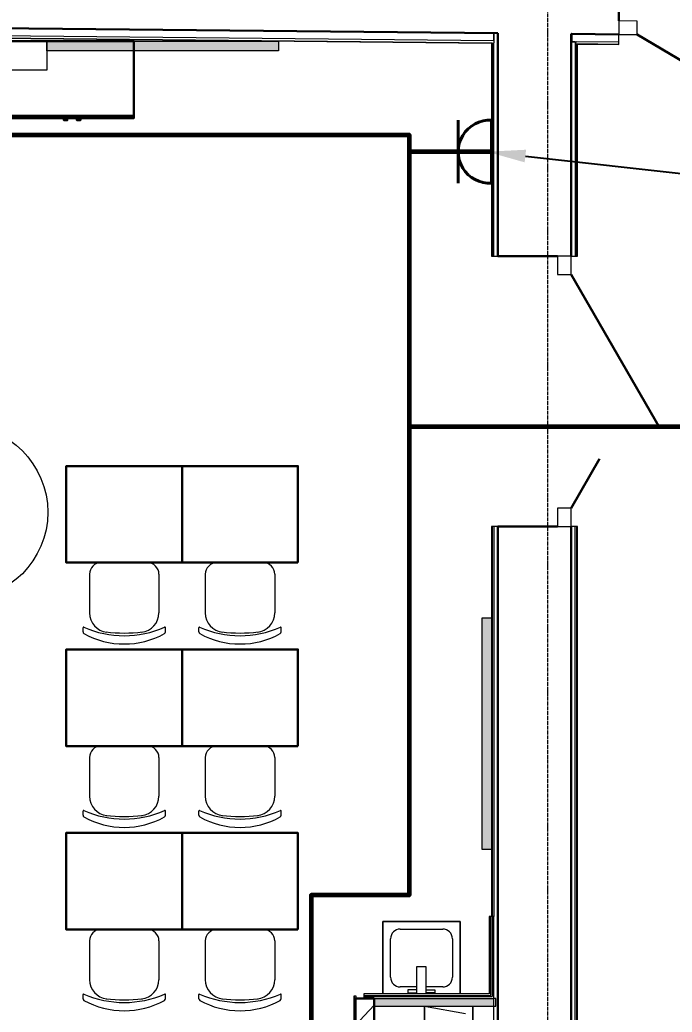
# Model space of a CAD drawing. Header units: millimetres. Extents: x -32 to 417638015, y -35 to 175284279.
# Drawn here: x 417129162 to 417132542, y 175263099 to 175268239 of the extents above; entities that cross this region are included whole.
import ezdxf
from ezdxf import colors
from ezdxf.entities.mleader import LeaderData, LeaderLine
from ezdxf.math import Vec2, Vec3

# ---------------------------------------------------------------- set-up
doc = ezdxf.new("R2010")
doc.units = ezdxf.units.MM
doc.linetypes.add('ADSK_Линия сетки', pattern=[25, 20, -2.5, 0, -2.5])
for name, color, linetype, lineweight in [('_ЭМ_гофра', 5, 'Continuous', 60), ('_ЭМ_ТХобщее_слой', 7, 'Continuous', 30), ('Двери', 7, 'Continuous', 9), ('Обобщенные модели', 7, 'Continuous', 18), ('Оси', 253, 'Continuous', 9), ('Сантехника', 7, 'Continuous', 18), ('Стены внутренние', 7, 'Continuous', 18), ('Стены несущие', 7, 'Continuous', 30), ('Стены отделка', 7, 'Continuous', 30), ('Стены штриховка', 7, 'Continuous', 9), ('ТХ', 5, 'Continuous', 0), ('ШТРИХОВКА', 252, 'Continuous', 15), ('ЭМ', 5, 'Continuous', 40)]:
    doc.layers.add(name, color=color, linetype=linetype, lineweight=lineweight)
doc.layers.add('_ЭМ_Надписи', color=7, linetype='Continuous')
doc.layers.add('ЭОМ_Лотки рабочие', color=5, linetype='Continuous')
doc.layers.add('Линии', color=7, linetype='Continuous', lineweight=9, true_color=0x00a600)
doc.styles.add('ЭОМ', font='isocpeur.ttf', dxfattribs={"width": 0.85, "height": 250})

# ---------------------------------------------------------------- blocks, each defined once
blk = doc.blocks.new('Стул ученич штабелир №5-7')
at = {"color": 0, "linetype": 'ByBlock', "lineweight": -2}
for p, q in [((-120.064222017827, -6.874120663269423e-05), (120.064222017827, 6.874120663269423e-05)), ((-120.0642220180016, -6.874130849610083e-05), (120.0642220177106, 6.874110476928763e-05)), ((-179.935777982173, -59.99993125879337), (-179.935777982173, -260.3112319844695)), ((-179.9357779823476, -59.99993125888795), (-179.9357779823476, -260.3112319845714)), ((180.064222017827, -59.99993125879337), (180.064222017827, -260.3112319844695)), ((180.0642220177106, -59.99993125888795), (180.0642220177106, -260.3112319845714)), ((-213.4357779821148, -359.0004116515302), (-213.4357779821148, -337.3406056039639)), ((-213.4357779822894, -359.0004116516247), (-213.4357779822894, -337.3406056040585)), ((213.564222017827, -359.0004116515302), (213.564222017827, -337.3406056039639)), ((213.5642220176524, -359.0004116516247), (213.5642220176524, -337.3406056040585))]:
    blk.add_line(p, q, dxfattribs=at)
for centre, radius, start, end in [((-119.9357779822312, -59.99993125879337), 60.00000000000227, 90, 180), ((-119.9357779823476, -59.99993125885157), 59.99999999995964, 90, 180), ((120.0642220178852, -59.99993125879337), 60.00000000000227, 0, 90), ((120.0642220177106, -59.99993125885157), 59.99999999995964, 0, 90), ((-79.93577798217302, -260.3112319844549), 100.0000000000176, 180, 264.2584419996841), ((-79.93577798234764, -260.3112319845568), 100.0000000000176, 180, 264.2584419996841), ((80.06422201782698, -260.3112319844549), 100.0000000000176, 275.7415580003159, 0), ((80.06422201765236, -260.3112319845568), 100.0000000000176, 275.7415580003159, 0), ((-210.435777982173, -337.3406056039494), 2.999999999983853, 63.89783268162118, 180), ((-210.4357779823476, -337.340605604044), 2.999999999983853, 63.89783268162118, 180), ((-203.435777982173, -359.0004116515447), 9.999999999989248, 180, 238.068250632605), ((-203.4357779823476, -359.0004116516466), 9.999999999989248, 180, 238.068250632605), ((0.06422201782697812, 142.3201924452005), 520.8201237039044, 246.3195110063149, 293.6804889936851), ((0.06422201765235513, 142.3201924450987), 520.8201237039044, 246.3195110063149, 293.6804889936851), ((0.06422201782697812, 435.5341415462426), 800.3966485555333, 263.2469772545854, 276.7530227454146), ((0.06422201765235513, 435.5341415461407), 800.3966485555333, 263.2469772545854, 276.7530227454146), ((203.564222017827, -359.0004116515447), 9.999999999989248, 301.931749367395, 0), ((203.5642220176524, -359.0004116516466), 9.999999999989248, 301.931749367395, 0), ((210.564222017827, -337.3406056039494), 2.999999999983853, 0, 116.1021673183788), ((210.5642220176524, -337.340605604044), 2.999999999983853, 0, 116.1021673183788), ((0.06422201782697812, 9.04909030158342), 430.5490215606072, 240.9916647866204, 299.0083352133797), ((0.06422201765235513, 9.049090301488832), 430.5490215606072, 240.9916647866204, 299.0083352133797)]:
    blk.add_arc(centre, radius, start, end, dxfattribs=at)
blk = doc.blocks.new('ТХ 3 этаж')
at = {"lineweight": 0}
h = blk.add_hatch(color=8, dxfattribs=at)
h.dxf.hatch_style = 1
h.paths.add_polyline_path([(6122.338593107823, 36469.92733539402), (6122.338593107823, 36419.92733539402), (4922.338593107823, 36419.92733539402), (4922.338593107823, 36469.92733539402)])
h = blk.add_hatch(color=8, dxfattribs=at)
h.dxf.hatch_style = 1
h.paths.add_polyline_path([(7226.237930123927, 32281.64770801505), (7176.237930123927, 32281.64770801505), (7176.237930123927, 33481.64770801505), (7226.237930123927, 33481.64770801505)])
at = {"color": 8, "linetype": 'Continuous'}
blk.add_line((3922.338593107823, 36081.95482978265), (5372.338593107823, 36081.95482978265), dxfattribs=at)
at = {"color": 8, "linetype": 'Continuous', "lineweight": 5}
blk.add_lwpolyline([(4922.338593107823, 36319.92733539408), (2922.338593107823, 36319.92733539408), (2922.338593107823, 36469.92733539402), (4922.338593107823, 36469.92733539402)], close=True, dxfattribs=at)
at = {"color": 8, "linetype": 'Continuous'}
for points in [[(3922.338593107823, 36469.92733539402), (3922.338593107823, 36069.92733539402), (5372.338593107823, 36069.92733539402), (5372.338593107823, 36469.92733539402)], [(5027.593226135417, 36069.92733539402), (5010.215556345589, 36069.92733539402), (5010.215556345589, 36059.70590186812), (5027.593226135417, 36059.70590186812)], [(5095.271780349954, 36069.92733539402), (5077.894110560126, 36069.92733539402), (5077.894110560126, 36059.70590186812), (5095.271780349954, 36059.70590186812)]]:
    blk.add_lwpolyline(points, close=True, dxfattribs=at)
at = {"color": 8, "lineweight": 0}
for points in [[(6122.338593107823, 36469.92733539402), (6122.338593107823, 36419.92733539402), (4922.338593107823, 36419.92733539402), (4922.338593107823, 36469.92733539402), (6122.338593107823, 36469.92733539402)], [(7226.237930123927, 32281.64770801505), (7176.237930123927, 32281.64770801505), (7176.237930123927, 33481.64770801505), (7226.237930123927, 33481.64770801505), (7226.237930123927, 32281.64770801505)]]:
    blk.add_lwpolyline(points, dxfattribs=at)
at = {"color": 8}
for points in [[(5622.450251941744, 33768.33910162229), (5022.450251941744, 33768.33910162229), (5022.450251941744, 34268.3391016224), (5622.450251941744, 34268.3391016224)], [(6222.450251942209, 33768.33910162229), (5622.450251942209, 33768.33910162229), (5622.450251942209, 34268.3391016224), (6222.450251942209, 34268.3391016224)], [(5622.450251941744, 32818.33910162229), (5022.450251941744, 32818.33910162229), (5022.450251941744, 33318.3391016224), (5622.450251941744, 33318.3391016224)], [(6222.450251942209, 32818.33910162229), (5622.450251942209, 32818.33910162229), (5622.450251942209, 33318.3391016224), (6222.450251942209, 33318.3391016224)], [(5622.450251941744, 31868.33910162182), (5022.450251941744, 31868.33910162182), (5022.450251941744, 32368.33910162194), (5622.450251941744, 32368.33910162194)], [(6222.450251942209, 31868.33910162182), (5622.450251942209, 31868.33910162182), (5622.450251942209, 32368.33910162194), (6222.450251942209, 32368.33910162194)]]:
    blk.add_lwpolyline(points, close=True, dxfattribs=at)
at = {"layer": 'ТХ', "color": 8, "lineweight": 0}
for p in [(5322.450251941744, 33768.33910162229), (5922.450251942675, 33768.33910162229), (5322.450251941744, 32818.33910162229), (5922.450251942675, 32818.33910162229), (5322.450251941744, 31868.33910162229), (5922.450251942675, 31868.33910162229)]:
    blk.add_blockref('Стул ученич штабелир №5-7', p, dxfattribs=at)
blk = doc.blocks.new('План 3 этажа')
at = {"layer": 'Стены внутренние', "lineweight": 9}
h = blk.add_hatch(dxfattribs=at)
h.set_pattern_fill('FP_1', color=8, style=0, pattern_type=2)
h.set_pattern_definition([(45, (507.3426762534655, 158.9018102923892), (-381.6608851454391, 381.6608851454391), []), (45, (642.280676253431, 158.9018102923892), (0, 763.3217702908781), []), (45, (372.4046762534417, 158.9018102923892), (0, 763.3217702908781), [])])
h.paths.add_polyline_path([(-493.2549954006099, 29016.20903639261), (-393.2549954006099, 29016.20903639261), (-393.2549954006099, 31628.69854756814), (-487.2549954006099, 31628.69854756814), (-487.2549954006099, 31577.29854756814), (-493.2549954006099, 31588.69854756814), (-493.2549954006099, 29245.13603528634)])
at = {"layer": 'Стены внутренние'}
blk.add_hatch(color=8, dxfattribs=at).paths.add_polyline_path([(227.3426762534655, 31588.69854756814), (227.3426762534655, 31628.69854756814), (-393.2549954006099, 31628.69854756814), (-393.2549954006099, 31588.69854756814), (117.3426762534655, 31588.69854756816)])
at = {"layer": 'Двери', "color": 8}
for p, q in [((875.0258510274155, 36692.9028362008), (874.3283898659632, 36622.9063109447)), ((970.0211353035553, 36691.9562817674), (875.0258510274155, 36692.9028362008)), ((969.3236741421031, 36621.95975651131), (970.0211353035553, 36691.9562817674)), ((874.3283898659632, 36622.9063109447), (969.3236741421031, 36621.95975651131)), ((627.3426762535212, 35473.90181029238), (557.3426762535257, 35473.90181029238)), ((557.3426762535257, 35473.90181029238), (557.3426762535255, 35378.90181029238)), ((627.342676253521, 35378.90181029238), (627.3426762535212, 35473.90181029238)), ((557.3426762535255, 35378.90181029238), (627.342676253521, 35378.90181029238)), ((627.3426762535186, 34168.90181029238), (557.342676253523, 34168.90181029238)), ((557.342676253523, 34168.90181029238), (557.3426762535229, 34073.90181029238)), ((627.3426762535184, 34073.90181029238), (627.3426762535186, 34168.90181029238)), ((557.3426762535229, 34073.90181029238), (627.3426762535184, 34073.90181029238))]:
    blk.add_line(p, q, dxfattribs=at)
at = {"layer": 'Двери', "color": 8, "lineweight": 30}
for p, q in [((969.3236741421031, 36621.95975651131), (1223.318836255973, 36471.92156929636)), ((627.342676253521, 35378.90181029238), (1084.84267625352, 34586.48856582962)), ((627.3426762535186, 34168.90181029238), (774.8426762535198, 34424.37930440879))]:
    blk.add_line(p, q, dxfattribs=at)
at = {"layer": 'Линии', "color": 8}
blk.add_circle((-2534.243438253921, 34147.82671357522), 450.0000000000006, dxfattribs=at)
at = {"layer": 'Обобщенные модели', "color": 8}
for p, q in [((-132.6573237465374, 31438.69854756812), (-132.6573237465365, 31588.69854756812)), ((-132.6573237465365, 31588.69854756812), (79.84267625346604, 31551.19854756813)), ((-132.6573237465365, 31588.69854756812), (-132.6573237465374, 31438.69854756812)), ((117.3426762534683, 31588.69854756812), (117.3426762534674, 31438.69854756812)), ((117.3426762534674, 31438.69854756812), (117.3426762534683, 31588.69854756812))]:
    blk.add_line(p, q, dxfattribs=at)
at = {"layer": 'Оси', "color": 8, "linetype": 'ADSK_Линия сетки'}
blk.add_line((506.9080292918952, -3523.687778418606), (506.9080292919534, 43515.24606842796), dxfattribs=at)
at = {"layer": 'Сантехника', "color": 8}
for p, q in [((-348.2549954006099, 32028.6985475681), (-348.2549954006099, 31653.6985475681)), ((51.74500459939011, 32028.6985475681), (-348.2549954006099, 32028.6985475681)), ((-348.2549954006099, 32028.6985475681), (51.74500459939011, 32028.6985475681)), ((-348.2549954006099, 31653.6985475681), (-348.2549954006099, 32028.6985475681)), ((51.74500459939006, 31653.6985475681), (51.74500459939011, 32028.6985475681)), ((51.74500459939011, 32028.6985475681), (51.74500459939006, 31653.6985475681)), ((-258.2542573937101, 31988.6992862416), (-38.25499540060484, 31988.6992862416)), ((-308.25425739371, 31738.69780889874), (-308.25425739371, 31938.6992862416)), ((11.74500459939011, 31938.6992862416), (11.74500459939009, 31738.69780889875)), ((-173.2550480080241, 31793.71146304316), (-173.2550480080241, 31653.6985475681)), ((-123.2549427932542, 31793.71146304316), (-173.2550480080241, 31793.71146304316)), ((-123.2549427932542, 31653.6985475681), (-123.2549427932542, 31793.71146304316)), ((-173.2550480080241, 31688.69780889874), (-258.2542573937102, 31688.69780889874)), ((-218.2550480080241, 31673.69855320744), (-218.2550480080241, 31658.69855825497)), ((-173.2550480080241, 31673.69855320744), (-218.2550480080241, 31673.69855320744)), ((-38.2549954006155, 31688.69780889874), (-123.2549427932542, 31688.69780889874)), ((-123.2549427932542, 31673.69854192761), (-78.25499540060993, 31673.69854192761)), ((-78.25499540060993, 31673.69854192761), (-78.25499540060993, 31658.69852500466)), ((-218.2550480080241, 31658.69855825497), (-173.2550480080241, 31658.69855825497)), ((-78.25499540060993, 31658.69852500466), (-123.2549427932542, 31658.69852500466))]:
    blk.add_line(p, q, dxfattribs=at)
for centre, radius, start, end in [((-258.25425739371, 31938.6992862416), 49.99999999999994, 90, 180), ((-38.25499540060477, 31938.6992862416), 49.99999999999496, 0, 90), ((-258.2542573937101, 31738.69780889874), 50.00000000000004, 180, 270), ((-38.25499540061541, 31738.69780889875), 50.00000000000545, 270, 0)]:
    blk.add_arc(centre, radius, start, end, dxfattribs=at)
at = {"layer": 'Стены несущие', "color": 8}
for p, q in [((875.0258510273998, 36692.9028362008), (878.1146075999131, 37002.88744804925)), ((-5910.4450019293, 36690.51132294663), (247.3426762535237, 36629.15373797668)), ((247.3426762535237, 35473.90181029238), (247.3426762535237, 36629.1537379767)), ((627.3426762535237, 36625.36733228894), (874.3283898658119, 36622.9063109447)), ((627.3426762535237, 36625.36733228894), (627.3426762535237, 35473.90181029239)), ((874.3283898659865, 36622.90631094442), (631.360279245011, 36625.32729998651)), ((247.3426762535237, 35473.90181029238), (557.3426762535237, 35473.90181029239)), ((557.3426762535237, 34073.90181029239), (247.3426762535237, 34073.90181029239)), ((247.3426762534655, 28996.20903639256), (247.3426762535237, 34073.90181029239)), ((627.3426762534655, 27975.90181029238), (627.3426762535237, 34073.90181029239)), ((-493.2549954006099, 31628.6985475681), (-493.2549954006099, 29016.20903639257)), ((-393.2549954006099, 31628.6985475681), (-493.2549954006099, 31628.6985475681)), ((-393.2549954006099, 31398.69854756812), (-393.2549954006099, 31628.6985475681))]:
    blk.add_line(p, q, dxfattribs=at)
at = {"layer": 'Стены отделка', "color": 8, "lineweight": 9}
for p, q in [((227.3426762535237, 36589.35103682006), (-5909.27728791954, 36650.4977019144)), ((-5878.4450019293, 36638.18988636434), (215.3426762535237, 36577.47001182604)), ((226.9401559810503, 36589.35504762283), (227.3387052161852, 36629.35306205488)), ((247.3426762535237, 36629.75159150633), (227.3426762535237, 36629.75159150633)), ((227.3426762535237, 36629.75159150633), (227.3426762535237, 36579.35054040343)), ((247.3426762535237, 36629.1537379767), (247.3426762535237, 36629.75159150633)), ((631.360279245011, 36625.32729998651), (630.9617300098762, 36585.32928555444)), ((873.8102758608875, 36570.90889218273), (874.3283898659865, 36622.90631094442)), ((215.3426762535237, 36577.47001182604), (215.3426762535237, 35473.90181029238)), ((647.3426762535237, 36585.36534662215), (627.3426762535237, 36585.36534662215)), ((630.9617300098762, 36585.32928555444), (657.3426762535237, 36585.06641985732)), ((647.3426762535237, 36585.16606211226), (647.3426762535237, 36585.36534662215)), ((659.3426762535237, 35473.90181029238), (659.3426762535237, 36573.04589570638)), ((659.3426762535237, 36573.04589570638), (873.8102758608875, 36570.90889218273)), ((215.3426762535237, 35473.90181029238), (247.3426762535237, 35473.90181029238)), ((227.3426762535237, 35473.90181029238), (227.3426762535237, 35498.90181029239)), ((247.3426762535237, 35473.90181029238), (247.3426762535237, 35473.90181029238)), ((627.3426762535237, 35473.90181029238), (659.3426762535237, 35473.90181029238)), ((647.3426762535237, 35498.90181029239), (647.3426762535237, 35473.90181029238)), ((247.3426762535237, 34073.90181029239), (215.3426762535237, 34073.90181029239)), ((215.3426762535237, 34073.90181029239), (215.3426762534655, 32053.6985475681)), ((659.3426762535237, 34073.90181029239), (627.3426762535237, 34073.90181029239)), ((659.3426762534655, 27975.90181029238), (659.3426762535237, 34073.90181029239)), ((202.3426762535237, 32053.6985475681), (202.3426762534655, 31653.6985475681)), ((227.3426762535237, 32053.6985475681), (202.3426762535237, 32053.6985475681)), ((227.3426762534655, 31628.6985475681), (227.3426762535237, 32053.6985475681)), ((-487.2549954006099, 31641.1985475681), (-499.2549954006099, 31641.1985475681)), ((-499.2549954006099, 31641.1985475681), (-499.2549954006099, 29028.20903639257)), ((-487.2549954006099, 29016.20903639256), (-487.2549954006099, 31641.1985475681)), ((202.3426762534655, 31653.6985475681), (-447.6573237464763, 31653.6985475681)), ((-447.6573237464763, 31653.6985475681), (-447.6573237464763, 31628.6985475681)), ((-393.2549954006099, 31628.6985475681), (227.3426762534655, 31628.6985475681)), ((227.3426762534655, 28996.20903639256), (227.3426762534655, 31628.6985475681)), ((237.3426762534655, 31628.6985475681), (227.3426762534655, 31628.6985475681)), ((237.3426762534655, 31588.69854756811), (237.3426762534655, 31628.6985475681)), ((-393.2549954006099, 31588.6985475681), (237.3426762534655, 31588.69854756811))]:
    blk.add_line(p, q, dxfattribs=at)
at = {"layer": 'Стены штриховка', "color": 8}
for p, q in [((-5880.4450019293, 36640.20991409865), (217.3426762535237, 36579.45018265837)), ((217.3426762535237, 36579.45018265837), (217.3426762535237, 35473.90181029238)), ((227.3426762535237, 35498.90181029239), (227.3426762535237, 36579.35054040343)), ((647.3426762535237, 36585.16606211226), (647.3426762535237, 35498.90181029239)), ((873.9298406314338, 36582.90829651235), (657.3426762535237, 36585.06641985732)), ((657.3426762535237, 35473.90181029238), (657.3426762535237, 36575.0659234407)), ((657.3426762535237, 36575.0659234407), (873.8302033226937, 36572.90879290433)), ((217.3426762535237, 34073.90181029239), (217.3426762534655, 31638.6985475681)), ((227.3426762535237, 34073.90181029239), (227.3426762534655, 32053.6985475681)), ((647.3426762534655, 27975.90181029238), (647.3426762535237, 34073.90181029239)), ((657.3426762534655, 27975.90181029238), (657.3426762535237, 34073.90181029239)), ((211.3426762534655, 31644.6985475681), (211.3426762535237, 32053.6985475681)), ((-497.2549954006099, 31641.1985475681), (-497.2549954006099, 29026.20903639256)), ((-447.6573237464763, 31644.6985475681), (211.3426762534655, 31644.6985475681)), ((-447.6573237464763, 31638.69854756809), (217.3426762534655, 31638.6985475681))]:
    blk.add_line(p, q, dxfattribs=at)
at = {"layer": 'ЭОМ_Лотки рабочие'}
blk.add_blockref('ТХ 3 этаж', (-7010.895253870607, 118.5421783487909), dxfattribs=at)
blk = doc.blocks.new('_ЭМ_ТХ2_3 этаж_нов')
at = {"lineweight": 0}
h = blk.add_hatch(color=8, dxfattribs=at)
h.dxf.hatch_style = 1
h.paths.add_polyline_path([(5104.535309945524, 36434.56770345082), (5104.535309945524, 36384.56770345082), (3904.535309945524, 36384.56770345082), (3904.535309945524, 36434.56770345082)])
h = blk.add_hatch(color=8, dxfattribs=at)
h.dxf.hatch_style = 1
h.paths.add_polyline_path([(6208.434646961628, 32246.28807607184), (6158.434646961628, 32246.28807607184), (6158.434646961629, 33446.28807607184), (6208.434646961629, 33446.28807607184)])
at = {"color": 8, "linetype": 'Continuous'}
blk.add_line((2904.535309945524, 36046.59519783945), (4354.535309945524, 36046.59519783945), dxfattribs=at)
at = {"color": 8, "linetype": 'Continuous', "lineweight": 5}
blk.add_lwpolyline([(3904.535309945524, 36284.56770345083), (1904.535309945524, 36284.56770345083), (1904.535309945524, 36434.56770345082), (3904.535309945524, 36434.56770345082)], close=True, dxfattribs=at)
at = {"color": 8, "linetype": 'Continuous'}
for points in [[(2904.535309945524, 36434.56770345082), (2904.535309945524, 36034.56770345082), (4354.535309945524, 36034.56770345082), (4354.535309945524, 36434.56770345082)], [(4009.789942973119, 36034.56770345082), (3992.41227318329, 36034.56770345082), (3992.41227318329, 36024.34626992491), (4009.789942973119, 36024.34626992491)], [(4077.468497187656, 36034.56770345082), (4060.090827397828, 36034.56770345082), (4060.090827397828, 36024.34626992491), (4077.468497187656, 36024.34626992491)]]:
    blk.add_lwpolyline(points, close=True, dxfattribs=at)
at = {"color": 8, "lineweight": 0}
for points in [[(5104.535309945524, 36434.56770345082), (5104.535309945524, 36384.56770345082), (3904.535309945524, 36384.56770345082), (3904.535309945524, 36434.56770345082), (5104.535309945524, 36434.56770345082)], [(6208.434646961628, 32246.28807607184), (6158.434646961628, 32246.28807607184), (6158.434646961629, 33446.28807607184), (6208.434646961629, 33446.28807607184), (6208.434646961628, 32246.28807607184)]]:
    blk.add_lwpolyline(points, dxfattribs=at)
at = {"color": 8}
for points in [[(4604.646968779445, 33732.97946967906), (4004.646968779445, 33732.97946967906), (4004.646968779445, 34232.97946967917), (4604.646968779445, 34232.97946967917)], [(5204.646968779911, 33732.97946967906), (4604.646968779911, 33732.97946967906), (4604.646968779911, 34232.97946967917), (5204.646968779911, 34232.97946967917)], [(4604.646968779445, 32782.97946967906), (4004.646968779445, 32782.97946967906), (4004.646968779445, 33282.97946967917), (4604.646968779445, 33282.97946967917)], [(5204.646968779911, 32782.97946967906), (4604.646968779911, 32782.97946967906), (4604.646968779911, 33282.97946967917), (5204.646968779911, 33282.97946967917)], [(4604.646968779445, 31832.9794696786), (4004.646968779445, 31832.9794696786), (4004.646968779445, 32332.9794696787), (4604.646968779445, 32332.9794696787)], [(5204.646968779911, 31832.9794696786), (4604.646968779911, 31832.9794696786), (4604.646968779911, 32332.9794696787), (5204.646968779911, 32332.9794696787)]]:
    blk.add_lwpolyline(points, close=True, dxfattribs=at)
at = {"layer": 'ТХ', "color": 8, "lineweight": 0}
for p in [(4304.646968779445, 33732.97946967906), (4904.646968780376, 33732.97946967906), (4304.646968779445, 32782.97946967906), (4904.646968780376, 32782.97946967906), (4304.646968779445, 31832.97946967906), (4904.646968780376, 31832.97946967906)]:
    blk.add_blockref('Стул ученич штабелир №5-7', p, dxfattribs=at)
blk = doc.blocks.new('1м розетка IP20')
at = {"layer": 'ЭМ', "color": 5}
for p, q in [((-10.46755168188247, 162.7321568910265), (-10.46755168192612, -162.7321568912412)), ((163.0684657593665, 162.7321568816078), (163.0684657593374, -162.7321569010965)), ((-10.46755168189702, -1.091393642127514e-10), (315.4856732268672, -3.637978807091713e-11))]:
    blk.add_line(p, q, dxfattribs=at)
blk.add_arc((0, 0), 163.0684657580474, 266.3195877734414, 93.6804122265587, dxfattribs=at)

msp = doc.modelspace()

# ---------------------------------------------------------------- linework, layer by layer
at = {"layer": '_ЭМ_гофра', "linetype": 'ByBlock'}
for points in [[(417126311.3208384, 175267643.8266903), (417131179.7836601, 175267643.8266903), (417131179.7836601, 175263704.4571696), (417130671.9000699, 175263704.4571696), (417130671.9000699, 175261050.2148991), (417126027.1716712, 175261050.2148991), (417126032.7336128, 175260568.8721872)], [(417131611.9894319, 175267555.9824079), (417131179.7836601, 175267555.9824079)], [(417131179.7836601, 175266133.0502128), (417132663.3096298, 175266133.0502128)]]:
    msp.add_lwpolyline(points, dxfattribs=at)

# ---------------------------------------------------------------- block references
at = {"layer": '_ЭМ_ТХобщее_слой', "lineweight": 50}
msp.add_blockref('_ЭМ_ТХ2_3 этаж_нов', (417125398.491967, 175231694.5649611), dxfattribs=at)
at = {"layer": 'ШТРИХОВКА'}
msp.add_blockref('План 3 этажа', (417131391.5839376, 175231540.6631508), dxfattribs=at)
at = {"layer": 'ЭМ', "rotation": 180}
msp.add_blockref('1м розетка IP20', (417131596.4590622, 175267555.9824079), dxfattribs=at)

# ---------------------------------------------------------------- leaders
at = {"layer": '_ЭМ_Надписи', "color": 7, "ltscale": 5}
ml = msp.add_multileader_mtext('Standard', dxfattribs=at)
ml.set_content('{\\fGOST Common|b0|i0|c204|p34;\\W0.9;\\C256;3ЩРС-2\\fISOCPEUR|b0|i0|c204|p34;\\W0.85; Гр.2 Резерв\\P\\fGOST Common|b0|i0|c0|p34;\\W0.9;h=\\fGOST Common|b0|i0|c204|p34;1\\fGOST Common|b0|i0|c0|p34;.\\fGOST Common|b0|i0|c204|p34;8м}', color=1, style='ЭОМ')
ml.set_leader_properties()
ml.build(insert=Vec2(0, 0))
ml.multileader.update_dxf_attribs({"text_left_attachment_type": 6, "text_right_attachment_type": 6, "dogleg_length": 0, "arrow_head_size": 200})
ctx = ml.context
ctx.base_point, ctx.char_height, ctx.arrow_head_size, ctx.landing_gap_size, ctx.plane_origin = Vec3(417136127.9585685, 175267044.3077172), 250, 200, 0, Vec3(417103736.0360191, 175282898.1772239)
ctx.left_attachment, ctx.right_attachment = 6, 6
notes = []
notes.append((ctx, [(0, (1, 1, 0), (417136127.9585685, 175267044.3077172), (1, 0), 0, [(0, [(417131582.8309397, 175267555.9824079)], 0, [])])]))
ctx.mtext.insert, ctx.mtext.width, ctx.mtext.defined_height, ctx.mtext.flow_direction = Vec3(417136127.9585685, 175267344.3077172), 2273.287500041229, 545.6159617257083, 5
for ctx, leaders in notes:
    for number, flags, end, landing, length, lines in leaders:
        leader = LeaderData()
        leader.index, (leader.has_last_leader_line, leader.has_dogleg_vector, leader.attachment_direction) = number, flags
        leader.last_leader_point, leader.dogleg_vector, leader.dogleg_length = Vec3(end), Vec3(landing), length
        for number, points, colour, breaks in lines:
            line = LeaderLine()
            line.index, line.vertices, line.color, line.breaks = number, Vec3.list(points), colors.encode_raw_color(colour), breaks
            leader.lines.append(line)
        ctx.leaders.append(leader)

doc.saveas('drawing.dxf')
